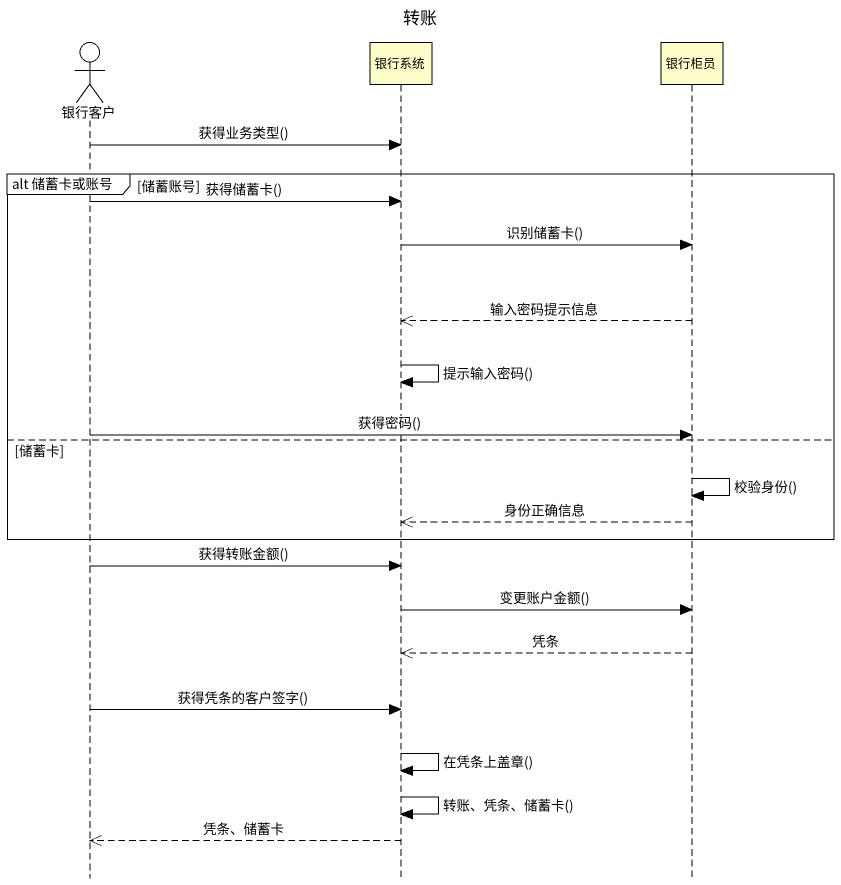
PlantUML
@startuml
title 转账
hide footbox
actor 银行客户
participant 银行系统
participant 银行柜员

银行客户 -> 银行系统 : 获得业务类型()
group alt 储蓄卡或账号 [储蓄账号]
  银行客户 -> 银行系统 : 获得储蓄卡()
  银行系统 -> 银行柜员 : 识别储蓄卡()
  银行柜员 -->> 银行系统 : 输入密码提示信息
  银行系统 -> 银行系统 : 提示输入密码()
  银行客户 -> 银行柜员 : 获得密码()
else 储蓄卡
  银行柜员 -> 银行柜员 : 校验身份()
  银行柜员 -->> 银行系统 : 身份正确信息
end
银行客户 -> 银行系统 : 获得转账金额()
银行系统 -> 银行柜员 : 变更账户金额()
银行柜员 -->> 银行系统 : 凭条
银行客户 -> 银行系统 : 获得凭条的客户签字()
银行系统 -> 银行系统 : 在凭条上盖章()
银行系统 -> 银行系统 : 转账、凭条、储蓄卡()
银行系统 -->> 银行客户 : 凭条、储蓄卡
@enduml
